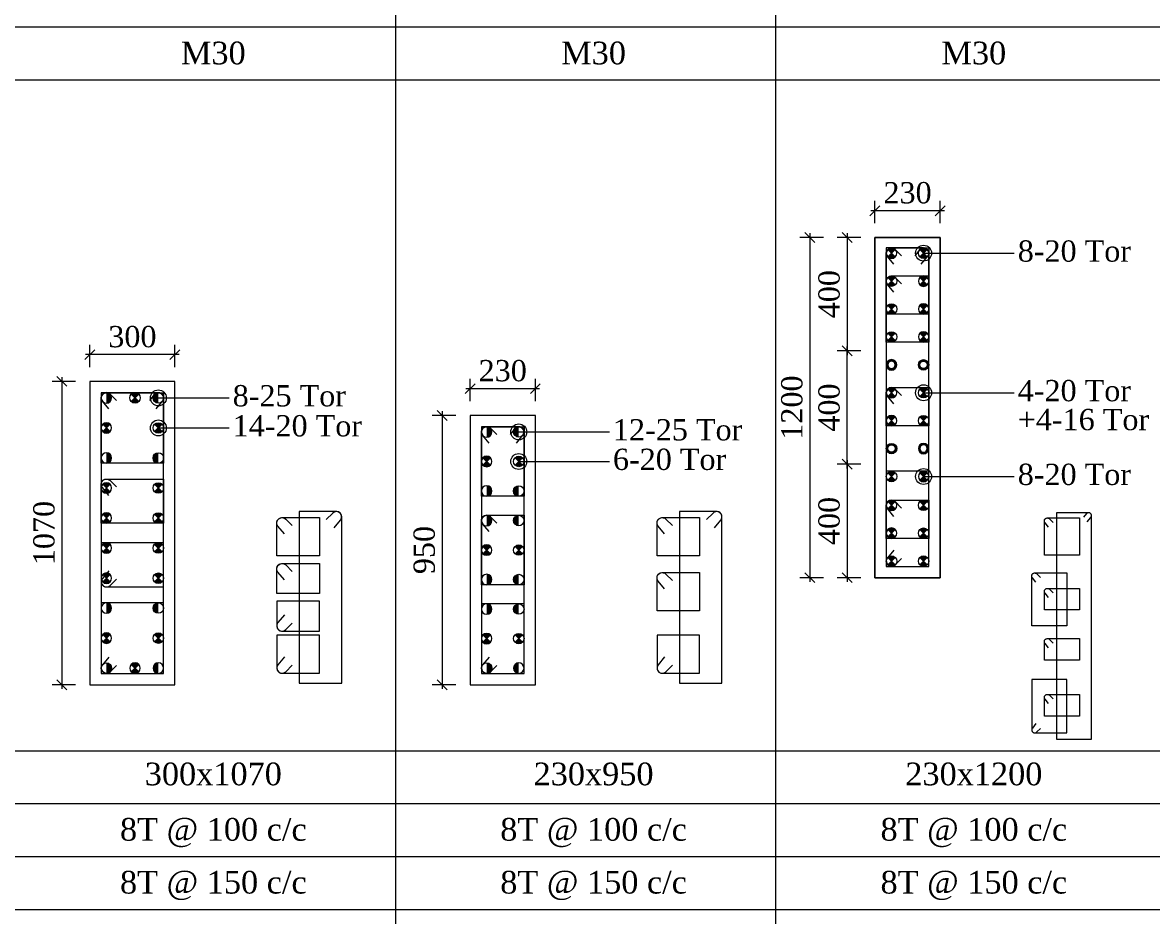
# Model space of a CAD drawing. Header units: metres. Extents: x 95882 to 260884, y 3603 to 81317.
# Drawn here: x 191392 to 195375, y 22956 to 26108 of the extents above; entities that cross this region are included whole.
import ezdxf
from ezdxf.enums import TextEntityAlignment as Align

# ---------------------------------------------------------------- set-up
doc = ezdxf.new("R2010")
doc.units = ezdxf.units.M
doc.header["$LTSCALE"] = 0.05
doc.header["$MEASUREMENT"] = 0
doc.header["$PDMODE"] = 34
doc.header["$PDSIZE"] = -2.5
doc.layers.get('0').update_dxf_attribs({"linetype": 'CONTINUOUS', "lineweight": 0})
doc.layers.get('DEFPOINTS').update_dxf_attribs({"linetype": 'CONTINUOUS'})
for name, color, linetype, lineweight in [('S-DIM-R', 7, 'CONTINUOUS', 9), ('S-SECTION', 5, 'CONTINUOUS', 5), ('S-SECTION MARK', 124, 'CONTINUOUS', 0), ('S-SHEET', 251, 'CONTINUOUS', 0), ('S-STEEL COL_DIA', 1, 'CONTINUOUS', 9), ('S-STEEL RING', 1, 'CONTINUOUS', 9), ('S-TEXT', 7, 'CONTINUOUS', 0), ('S-TEXT COL SIZE', 7, 'CONTINUOUS', 15), ('S-TEXT MIX', 1, 'CONTINUOUS', 15), ('S-TEXT RINGS', 7, 'CONTINUOUS', 15)]:
    doc.layers.add(name, color=color, linetype=linetype, lineweight=lineweight)
doc.styles.add('AAPL-ADRESS tahoma', font='tahoma.ttf')
doc.styles.add('S-ROMANS', font='times.ttf')
doc.styles.get("Standard").update_dxf_attribs({"font": 'times.ttf'})
doc.styles.add('TEXT', font='times.ttf')
doc.dimstyles.new('75mm', dxfattribs={"dimscale": 140, "dimtxt": 1, "dimasz": 0.35, "dimexe": 0.5, "dimexo": 1, "dimgap": 0.01, "dimtad": 0, "dimdec": 0, "dimzin": 12, "dimdsep": 46, "dimtxsty": 'AAPL-ADRESS tahoma', "dimblk": 'OBLIQUE', "dimcen": 0.35, "dimdle": 0.01, "dimse1": 1, "dimse2": 1, "dimclrd": 256, "dimclre": 256, "dimclrt": 256, "dimadec": 0, "dimazin": 3, "dimtfac": 1, "dimtdec": 0, "dimtmove": 1, "dimatfit": 3, "dimldrblk": 'DOTSMALL', "dimfxl": 1, "dimtolj": 1, "dimtzin": 0, "dimarcsym": 1})
doc.dimstyles.new('S_DIM', dxfattribs={"dimtxt": 75, "dimasz": 35, "dimexe": 35, "dimexo": 50, "dimgap": 25, "dimtad": 1, "dimdec": 0, "dimzin": 0, "dimdsep": 46, "dimtxsty": 'Standard', "dimblk": 'OBLIQUE', "dimcen": 0.09, "dimdle": 15, "dimclrd": 256, "dimclre": 256, "dimclrt": 256, "dimadec": 0, "dimazin": 0, "dimtfac": 1, "dimtdec": 0, "dimtofl": 0, "dimtmove": 0, "dimatfit": 3, "dimfxl": 1, "dimtolj": 1, "dimtzin": 0, "dimlwd": -1, "dimlwe": -1, "dimarcsym": 0})

# ---------------------------------------------------------------- blocks, each defined once
blk = doc.blocks.new('_Oblique')
at = {"color": 0, "linetype": 'ByBlock', "lineweight": -2}
blk.add_line((-0.5, -0.5), (0.5, 0.5), dxfattribs=at)
blk = doc.blocks.new('*D534')
at = {"layer": 'DEFPOINTS', "color": 0, "transparency": 16777216}
for p in [(192969.6, 24722.9, -0.1), (192871.3, 23772.9), (192969.6, 23772.9, -0.1)]:
    blk.add_point(p, dxfattribs=at)
at = {"layer": 'S-DIM-R', "transparency": 16777216}
for p, q in [((192871.3, 24737.9), (192871.3, 23757.9)), ((192919.6, 24722.9), (192836.3, 24722.9)), ((192919.6, 23772.9), (192836.3, 23772.9))]:
    blk.add_line(p, q, dxfattribs=at)
at = {"layer": 'S-DIM-R', "transparency": 16777216, "xscale": 35, "yscale": 35, "zscale": 35}
for p, rotation in [((192871.3, 24722.9), 90), ((192871.3, 23772.9), 270)]:
    blk.add_blockref('_Oblique', p, dxfattribs=dict(at, rotation=rotation))
at = {"layer": 'S-DIM-R', "transparency": 16777216, "insert": (192808.1, 24247.9), "char_height": 75, "attachment_point": 5, "rotation": 90}
blk.add_mtext('\\A1;950', dxfattribs=at)
blk = doc.blocks.new('*D535')
at = {"layer": 'DEFPOINTS', "color": 0, "transparency": 16777216}
for p in [(192969.6, 24817.1), (192969.6, 24722.9, 0), (193199.6, 24722.9, 0)]:
    blk.add_point(p, dxfattribs=at)
at = {"layer": 'S-DIM-R', "transparency": 16777216}
for p, q in [((193214.6, 24817.1), (192954.6, 24817.1)), ((192969.6, 24772.9), (192969.6, 24852.1)), ((193199.6, 24772.9), (193199.6, 24852.1))]:
    blk.add_line(p, q, dxfattribs=at)
at = {"layer": 'S-DIM-R', "transparency": 16777216, "xscale": 35, "yscale": 35, "zscale": 35, "rotation": 180}
blk.add_blockref('_Oblique', (192969.6, 24817.1), dxfattribs=at)
at = {"layer": 'S-DIM-R', "transparency": 16777216, "xscale": 35, "yscale": 35, "zscale": 35}
blk.add_blockref('_Oblique', (193199.6, 24817.1), dxfattribs=at)
at = {"layer": 'S-DIM-R', "transparency": 16777216, "insert": (193084.6, 24880.2), "char_height": 75, "attachment_point": 5}
blk.add_mtext('\\A1;230', dxfattribs=at)
blk = doc.blocks.new('*U6')
at = {"layer": 'S-STEEL COL_DIA'}
h = blk.add_hatch(color=256, dxfattribs=at)
h.dxf.hatch_style = 1
h.paths.add_polyline_path([(0, 18.5, 0.414214), (-18.5, 0, 0.414214), (0, -18.5)])
at = {"layer": 'S-STEEL COL_DIA', "lineweight": 5}
blk.add_circle((0, 0), 18.5, dxfattribs=at)
blk = doc.blocks.new('*U4')
at = {"layer": 'S-STEEL COL_DIA'}
h = blk.add_hatch(color=256, dxfattribs=at)
h.dxf.hatch_style = 1
h.paths.add_polyline_path([(0, 0), (0, -18.5, 0.198912), (13, -13)])
h.paths.add_polyline_path([(0, 0), (-13, -13, 0.198912), (0, -18.5)])
h.paths.add_polyline_path([(0, 18.5, 0.198912), (-13, 13), (0, 0)])
h.paths.add_polyline_path([(13, 13, 0.198912), (0, 18.5), (0, 0)])
at = {"layer": 'S-STEEL COL_DIA', "lineweight": 5}
for p, q in [((-13, 13), (13, -13)), ((13, 13), (-13, -13))]:
    blk.add_line(p, q, dxfattribs=at)
blk.add_circle((0, 0), 18.5, dxfattribs=at)
blk = doc.blocks.new('*D536')
at = {"layer": 'DEFPOINTS', "color": 0, "transparency": 16777216}
for p in [(194396.8, 24550.4, -0.1), (194298.5, 24150.4), (194396.8, 24150.4, -0.1)]:
    blk.add_point(p, dxfattribs=at)
at = {"layer": 'S-DIM-R', "transparency": 16777216}
for p, q in [((194346.8, 24550.4), (194263.5, 24550.4)), ((194298.5, 24565.4), (194298.5, 24135.4)), ((194346.8, 24150.4), (194263.5, 24150.4))]:
    blk.add_line(p, q, dxfattribs=at)
at = {"layer": 'S-DIM-R', "transparency": 16777216, "xscale": 35, "yscale": 35, "zscale": 35}
for p, rotation in [((194298.5, 24550.4), 90), ((194298.5, 24150.4), 270)]:
    blk.add_blockref('_Oblique', p, dxfattribs=dict(at, rotation=rotation))
at = {"layer": 'S-DIM-R', "transparency": 16777216, "insert": (194235.4, 24350.4), "char_height": 75, "attachment_point": 5, "rotation": 90}
blk.add_mtext('\\A1;400', dxfattribs=at)
blk = doc.blocks.new('*D537')
at = {"layer": 'DEFPOINTS', "color": 0, "transparency": 16777216}
for p in [(194396.8, 25444.5), (194396.8, 25350.4, 0), (194626.8, 25350.4, 0)]:
    blk.add_point(p, dxfattribs=at)
at = {"layer": 'S-DIM-R', "transparency": 16777216}
for p, q in [((194396.8, 25400.4), (194396.8, 25479.5)), ((194626.8, 25400.4), (194626.8, 25479.5)), ((194641.8, 25444.5), (194381.8, 25444.5))]:
    blk.add_line(p, q, dxfattribs=at)
at = {"layer": 'S-DIM-R', "transparency": 16777216, "xscale": 35, "yscale": 35, "zscale": 35, "rotation": 180}
blk.add_blockref('_Oblique', (194396.8, 25444.5), dxfattribs=at)
at = {"layer": 'S-DIM-R', "transparency": 16777216, "xscale": 35, "yscale": 35, "zscale": 35}
blk.add_blockref('_Oblique', (194626.8, 25444.5), dxfattribs=at)
at = {"layer": 'S-DIM-R', "transparency": 16777216, "insert": (194511.8, 25507.7), "char_height": 75, "attachment_point": 5}
blk.add_mtext('\\A1;230', dxfattribs=at)
blk = doc.blocks.new('*U5')
at = {"layer": 'S-STEEL COL_DIA'}
h = blk.add_hatch(color=256, dxfattribs=at)
h.dxf.hatch_style = 1
h.paths.add_polyline_path([(-18.5, 0, 1), (18.5, 0, 1)])
h.paths.add_polyline_path([(13, 0, -1), (-13, 0, -1)], flags=16)
at = {"layer": 'S-STEEL COL_DIA', "lineweight": 5}
for radius in [18.5, 13]:
    blk.add_circle((0, 0), radius, dxfattribs=at)
blk = doc.blocks.new('*D544')
at = {"layer": 'DEFPOINTS', "color": 0, "transparency": 16777216}
for p in [(194265.6, 25350.4, -0.1), (194167.4, 24150.4), (194265.6, 24150.4, -0.1)]:
    blk.add_point(p, dxfattribs=at)
at = {"layer": 'S-DIM-R', "transparency": 16777216}
for p, q in [((194215.6, 25350.4), (194132.4, 25350.4)), ((194167.4, 25365.4), (194167.4, 24135.4)), ((194215.6, 24150.4), (194132.4, 24150.4))]:
    blk.add_line(p, q, dxfattribs=at)
at = {"layer": 'S-DIM-R', "transparency": 16777216, "xscale": 35, "yscale": 35, "zscale": 35}
for p, rotation in [((194167.4, 25350.4), 90), ((194167.4, 24150.4), 270)]:
    blk.add_blockref('_Oblique', p, dxfattribs=dict(at, rotation=rotation))
at = {"layer": 'S-DIM-R', "transparency": 16777216, "insert": (194104.2, 24750.4), "char_height": 75, "attachment_point": 5, "rotation": 90}
blk.add_mtext('\\A1;1200', dxfattribs=at)
blk = doc.blocks.new('*D545')
at = {"layer": 'DEFPOINTS', "color": 0, "transparency": 16777216}
for p in [(194298.5, 24950.4), (194396.8, 24950.4, -0.1), (194396.8, 24550.4, -0.1)]:
    blk.add_point(p, dxfattribs=at)
at = {"layer": 'S-DIM-R', "transparency": 16777216}
for p, q in [((194346.8, 24950.4), (194263.5, 24950.4)), ((194298.5, 24535.4), (194298.5, 24965.4)), ((194346.8, 24550.4), (194263.5, 24550.4))]:
    blk.add_line(p, q, dxfattribs=at)
at = {"layer": 'S-DIM-R', "transparency": 16777216, "xscale": 35, "yscale": 35, "zscale": 35}
for p, rotation in [((194298.5, 24950.4), 90), ((194298.5, 24550.4), 270)]:
    blk.add_blockref('_Oblique', p, dxfattribs=dict(at, rotation=rotation))
at = {"layer": 'S-DIM-R', "transparency": 16777216, "insert": (194235.4, 24750.4), "char_height": 75, "attachment_point": 5, "rotation": 90}
blk.add_mtext('\\A1;400', dxfattribs=at)
blk = doc.blocks.new('*D546')
at = {"layer": 'DEFPOINTS', "color": 0, "transparency": 16777216}
for p in [(194396.8, 25350.4, -0.1), (194298.5, 24950.4), (194396.8, 24950.4, -0.1)]:
    blk.add_point(p, dxfattribs=at)
at = {"layer": 'S-DIM-R', "transparency": 16777216}
for p, q in [((194346.8, 25350.4), (194263.5, 25350.4)), ((194298.5, 25365.4), (194298.5, 24935.4)), ((194346.8, 24950.4), (194263.5, 24950.4))]:
    blk.add_line(p, q, dxfattribs=at)
at = {"layer": 'S-DIM-R', "transparency": 16777216, "xscale": 35, "yscale": 35, "zscale": 35}
for p, rotation in [((194298.5, 25350.4), 90), ((194298.5, 24950.4), 270)]:
    blk.add_blockref('_Oblique', p, dxfattribs=dict(at, rotation=rotation))
at = {"layer": 'S-DIM-R', "transparency": 16777216, "insert": (194235.4, 25150.4), "char_height": 75, "attachment_point": 5, "rotation": 90}
blk.add_mtext('\\A1;400', dxfattribs=at)
blk = doc.blocks.new('*D543')
at = {"layer": 'DEFPOINTS', "color": 0, "transparency": 16777216}
for p in [(191629, 24937.1), (191629, 24842.9, 0), (191929, 24842.9, 0)]:
    blk.add_point(p, dxfattribs=at)
at = {"layer": 'S-DIM-R', "transparency": 16777216}
for p, q in [((191944, 24937.1), (191614, 24937.1)), ((191629, 24892.9), (191629, 24972.1)), ((191929, 24892.9), (191929, 24972.1))]:
    blk.add_line(p, q, dxfattribs=at)
at = {"layer": 'S-DIM-R', "transparency": 16777216, "xscale": 35, "yscale": 35, "zscale": 35, "rotation": 180}
blk.add_blockref('_Oblique', (191629, 24937.1), dxfattribs=at)
at = {"layer": 'S-DIM-R', "transparency": 16777216, "xscale": 35, "yscale": 35, "zscale": 35}
blk.add_blockref('_Oblique', (191929, 24937.1), dxfattribs=at)
at = {"layer": 'S-DIM-R', "transparency": 16777216, "insert": (191779, 25000.2), "char_height": 75, "attachment_point": 5}
blk.add_mtext('\\A1;300', dxfattribs=at)
blk = doc.blocks.new('*D549')
at = {"layer": 'DEFPOINTS', "color": 0, "transparency": 16777216}
for p in [(191629, 24842.9, -0.1), (191530.7, 23772.9), (191629, 23772.9, -0.1)]:
    blk.add_point(p, dxfattribs=at)
at = {"layer": 'S-DIM-R', "transparency": 16777216}
for p, q in [((191530.7, 24857.9), (191530.7, 23757.9)), ((191579, 24842.9), (191495.7, 24842.9)), ((191579, 23772.9), (191495.7, 23772.9))]:
    blk.add_line(p, q, dxfattribs=at)
at = {"layer": 'S-DIM-R', "transparency": 16777216, "xscale": 35, "yscale": 35, "zscale": 35}
for p, rotation in [((191530.7, 24842.9), 90), ((191530.7, 23772.9), 270)]:
    blk.add_blockref('_Oblique', p, dxfattribs=dict(at, rotation=rotation))
at = {"layer": 'S-DIM-R', "transparency": 16777216, "insert": (191467.5, 24307.9), "char_height": 75, "attachment_point": 5, "rotation": 90}
blk.add_mtext('\\A1;1070', dxfattribs=at)

msp = doc.modelspace()

# ---------------------------------------------------------------- linework, layer by layer
at = {"layer": 'S-SECTION'}
for points, elevation in [([(194396.8, 24150.4), (194626.8, 24150.4), (194626.8, 25350.4), (194396.8, 25350.4)], 0.1), ([(194396.8, 24150.4), (194626.8, 24150.4), (194626.8, 25350.4), (194396.8, 25350.4)], 0.1), ([(194626.8, 24150.4), (194396.8, 24150.4), (194396.8, 25350.4), (194626.8, 25350.4)], 0.1), ([(191629, 23772.9), (191929, 23772.9), (191929, 24842.9), (191629, 24842.9)], 0), ([(192969.6, 23772.9), (193199.6, 23772.9), (193199.6, 24722.9), (192969.6, 24722.9)], 0.2)]:
    msp.add_lwpolyline(points, close=True, dxfattribs=dict(at, elevation=elevation))
at = {"layer": 'S-SHEET'}
for p, q in [((192706.1, 49003.5, 0.2), (192706.1, 9408.8, 0.2)), ((192706.1, 49003.5, 0.2), (192706.1, 9408.8, 0.2)), ((192706.1, 49003.5, 0.2), (192706.1, 9408.8, 0.2)), ((192706.1, 49003.5, 0.2), (192706.1, 9408.8, 0.2)), ((192706.1, 49003.5, 0.3), (192706.1, 9408.8, 0.2)), ((192706.1, 49003.5, 0.3), (192706.1, 9408.8, 0.2)), ((192706.1, 49003.5, 0.3), (192706.1, 9408.8, 0.2)), ((192706.1, 49003.5, 0.3), (192706.1, 9408.8, 0.2)), ((192706.1, 49003.5, 0.3), (192706.1, 9408.8, 0.2)), ((192706.1, 49003.5, 0.3), (192706.1, 9408.8, 0.2)), ((192706.1, 49003.5, 0.3), (192706.1, 9408.8, 0.2)), ((192706.1, 49003.5, 0.3), (192706.1, 9408.8, 0.2)), ((192706.1, 49003.5, 0.3), (192706.1, 9408.8, 0.2)), ((192706.1, 49003.5, 0.3), (192706.1, 9408.8, 0.2)), ((192706.1, 49003.5, 0.3), (192706.1, 9408.8, 0.2)), ((194046.7, 49003.5, 0.3), (194046.7, 9408.8, 0.2)), ((194046.7, 49003.5, 0.3), (194046.7, 9408.8, 0.2)), ((194046.7, 49003.5, 0.3), (194046.7, 9408.8, 0.2)), ((194046.7, 49003.5, 0.3), (194046.7, 9408.8, 0.2)), ((194046.7, 49003.5, 0.4), (194046.7, 9408.8, 0.3)), ((194046.7, 49003.5, 0.4), (194046.7, 9408.8, 0.3)), ((194046.7, 49003.5, 0.4), (194046.7, 9408.8, 0.3)), ((194046.7, 49003.5, 0.4), (194046.7, 9408.8, 0.3)), ((194046.7, 49003.5, 0.4), (194046.7, 9408.8, 0.3)), ((194046.7, 49003.5, 0.4), (194046.7, 9408.8, 0.3)), ((194046.7, 49003.5, 0.4), (194046.7, 9408.8, 0.3)), ((194046.7, 49003.5, 0.4), (194046.7, 9408.8, 0.3)), ((194046.7, 49003.5, 0.4), (194046.7, 9408.8, 0.3)), ((194046.7, 49003.5, 0.4), (194046.7, 9408.8, 0.3)), ((194046.7, 49003.5, 0.4), (194046.7, 9408.8, 0.3)), ((177084.5, 26093.2, 0), (198068.5, 26093.2, -0.1)), ((177084.5, 23540, 0), (198068.5, 23540, -0.1)), ((177084.5, 23353.9, 0), (198068.5, 23353.9, -0.1)), ((177084.5, 23353.9, 0), (198068.5, 23353.9, -0.1)), ((177084.5, 23166.8, 0), (198068.5, 23166.8, -0.1)), ((177691.8, 22980.2, 0), (198068.5, 22980.2, -0.1))]:
    msp.add_line(p, q, dxfattribs=at)
at = {"layer": 'S-SHEET', "color": 0}
msp.add_line((177084.5, 25906.6, 0), (198068.5, 25906.6, -0.1), dxfattribs=at)
at = {"layer": 'S-STEEL RING'}
for points, elevation in [([(194560.1, 25255.9), (194582.6, 25283.3, 0.633211), (194568.3, 25313.4), (194436.8, 25313.4), (194436.8, 24190.4), (194586.8, 24190.4), (194586.8, 25295, 0.666768), (194555.3, 25308.1), (194537.5, 25285.4)], 0.1), ([(191862.4, 24745.4), (191884.8, 24772.8, 0.633211), (191870.5, 24802.9), (191669, 24802.9), (191669, 23812.9), (191889, 23812.9), (191889, 24784.5, 0.666768), (191857.5, 24797.6), (191839.7, 24774.9)], 0), ([(193133, 24625.4), (193155.4, 24652.8, 0.633211), (193141.1, 24682.9), (193009.6, 24682.9), (193009.6, 23812.9), (193159.6, 23812.9), (193159.6, 24664.5, 0.666768), (193128.1, 24677.6), (193110.3, 24654.9)], 0.2), ([(192490.2, 24326.1), (192512.6, 24353.4, 0.633211), (192498.4, 24383.6), (192366.8, 24383.6), (192366.8, 23778.8), (192516.8, 23778.8), (192516.8, 24365.1, 0.666768), (192485.4, 24378.2), (192462.5, 24355.6)], 0.1), ([(192490.2, 24326.1), (192512.6, 24353.4, 0.633211), (192498.4, 24383.6), (192366.8, 24383.6), (192366.8, 23778.8), (192516.8, 23778.8), (192516.8, 24365.1, 0.666768), (192485.4, 24378.2), (192462.5, 24355.6)], 0.2), ([(193830.8, 24326.1), (193853.2, 24353.4, 0.633211), (193839, 24383.6), (193707.4, 24383.6), (193707.4, 23778.8), (193857.4, 23778.8), (193857.4, 24365.1, 0.666768), (193826, 24378.2), (193803.1, 24355.6)], 0.2), ([(193830.8, 24326.1), (193853.2, 24353.4, 0.633211), (193839, 24383.6), (193707.4, 24383.6), (193707.4, 23778.8), (193857.4, 23778.8), (193857.4, 24365.1, 0.666768), (193826, 24378.2), (193803.1, 24355.6)], 0.3), ([(195145.3, 24347.3), (195157.9, 24362.7, 0.633211), (195149.9, 24379.6), (195036.5, 24379.6), (195036.5, 23580.9), (195160.3, 23580.9), (195160.3, 24369.2, 0.666768), (195142.6, 24376.6), (195132.6, 24363.9)], 0), ([(195145.3, 24347.3), (195157.9, 24362.7, 0.633211), (195149.9, 24379.6), (195036.5, 24379.6), (195036.5, 23580.9), (195160.3, 23580.9), (195160.3, 24369.2, 0.666768), (195142.6, 24376.6), (195132.6, 24363.9)], 0)]:
    msp.add_lwpolyline(points, format="xyb", dxfattribs=dict(at, elevation=elevation))
at = {"layer": 'S-STEEL RING', "color": 4}
for points, elevation in [([(194463.4, 25255.9), (194441, 25283.3, -0.633211), (194455.2, 25313.4), (194586.8, 25313.4), (194586.8, 24981.1), (194436.8, 24981.1), (194436.8, 25295, -0.666768), (194468.2, 25308.1), (194491, 25285.4)], 0.1), ([(194463.4, 24247.9), (194441, 24220.5, 0.633211), (194455.2, 24190.4), (194586.8, 24190.4), (194586.8, 24525.7), (194436.8, 24525.7), (194436.8, 24208.8, 0.666768), (194468.2, 24195.7), (194491, 24218.3)], 0.1), ([(194964.5, 24134.7), (194951.9, 24150.1, -0.633211), (194959.9, 24167.1), (195073.3, 24167.1), (195073.3, 23980.1), (194949.6, 23980.1), (194949.6, 24156.7, -0.666768), (194967.2, 24164), (194980.1, 24151.3)], 0), ([(194964.5, 23635.6), (194951.9, 23620.2, 0.633211), (194959.9, 23603.2), (195073.3, 23603.2), (195073.3, 23791.8), (194949.6, 23791.8), (194949.6, 23613.6, 0.666768), (194967.2, 23606.2), (194980.1, 23619)], 0)]:
    msp.add_lwpolyline(points, format="xyb", dxfattribs=dict(at, elevation=elevation))
at = {"layer": 'S-STEEL RING', "color": 3}
for points, elevation in [([(194463.4, 25157.4), (194441, 25184.8, -0.633211), (194455.2, 25215), (194586.8, 25215), (194586.8, 25079.6), (194436.8, 25079.6), (194436.8, 25196.5, -0.666768), (194468.2, 25209.6), (194491, 25187)], 0.1), ([(194463.4, 24763.6), (194441, 24791, -0.633211), (194455.2, 24821.1), (194586.8, 24821.1), (194586.8, 24685.7), (194436.8, 24685.7), (194436.8, 24802.7, -0.666768), (194468.2, 24815.8), (194491, 24793.1)], 0.1), ([(191695.6, 24745.4), (191673.2, 24772.8, -0.633211), (191687.4, 24802.9), (191889, 24802.9), (191889, 24554), (191669, 24554), (191669, 24784.5, -0.666768), (191700.4, 24797.6), (191723.3, 24774.9)], 0), ([(193036.2, 24625.4), (193013.8, 24652.8, -0.633211), (193028, 24682.9), (193159.6, 24682.9), (193159.6, 24437.5), (193009.6, 24437.5), (193009.6, 24664.5, -0.666768), (193041, 24677.6), (193063.9, 24654.9)], 0.2), ([(194463.4, 24366.7), (194441, 24394, -0.633211), (194455.2, 24424.2), (194586.8, 24424.2), (194586.8, 24288.8), (194436.8, 24288.8), (194436.8, 24405.7, -0.666768), (194468.2, 24418.8), (194491, 24396.2)], 0.1), ([(192314.7, 24304.7), (192292.3, 24332.1, -0.633211), (192306.6, 24362.2), (192438.1, 24362.2), (192438.1, 24227.7), (192288.1, 24227.7), (192288.1, 24343.8, -0.666768), (192319.5, 24356.9), (192342.4, 24334.2)], 0.1), ([(193036.2, 24313), (193013.8, 24340.4, -0.633211), (193028, 24370.5), (193159.6, 24370.5), (193159.6, 24125.1), (193009.6, 24125.1), (193009.6, 24352.1, -0.666768), (193041, 24365.2), (193063.9, 24342.5)], 0.2), ([(193655.3, 24304.7), (193632.9, 24332.1, -0.633211), (193647.1, 24362.2), (193778.7, 24362.2), (193778.7, 24227.7), (193628.7, 24227.7), (193628.7, 24343.8, -0.666768), (193660.1, 24356.9), (193683, 24334.2)], 0.2), ([(195009.1, 24328.7), (194996.5, 24344.1, -0.633211), (195004.5, 24361.1), (195117.9, 24361.1), (195117.9, 24229.4), (194994.2, 24229.4), (194994.2, 24350.7, -0.666768), (195011.8, 24358.1), (195024.7, 24345.3)], 0), ([(192314.7, 24143.1), (192292.3, 24170.4, -0.633211), (192306.6, 24200.6), (192438.1, 24200.6), (192438.1, 24094.6), (192288.1, 24094.6), (192288.1, 24182.1, -0.666768), (192319.5, 24195.2), (192342.4, 24172.6)], 0.1), ([(193655.3, 24111), (193632.9, 24138.3, -0.633211), (193647.1, 24168.5), (193778.7, 24168.5), (193778.7, 24034), (193628.7, 24034), (193628.7, 24150, -0.666768), (193660.1, 24163.1), (193683, 24140.5)], 0.2), ([(195009.1, 24080.4), (194996.5, 24095.8, -0.633211), (195004.5, 24112.8), (195117.9, 24112.8), (195117.9, 24036.6), (194994.2, 24036.6), (194994.2, 24102.4, -0.666768), (195011.8, 24109.7), (195024.7, 24097)], 0), ([(191695.6, 23870.4), (191673.2, 23843.1, 0.633211), (191687.4, 23812.9), (191889, 23812.9), (191889, 24061.9), (191669, 24061.9), (191669, 23831.4, 0.666768), (191700.4, 23818.3), (191723.3, 23840.9)], 0), ([(192314.7, 24019.3), (192292.3, 23992, 0.633211), (192306.6, 23961.8), (192438.1, 23961.8), (192438.1, 24067.8), (192288.1, 24067.8), (192288.1, 23980.3, 0.666768), (192319.5, 23967.2), (192342.4, 23989.8)], 0.1), ([(193036.2, 23870.4), (193013.8, 23843.1, 0.633211), (193028, 23812.9), (193159.6, 23812.9), (193159.6, 24058.3), (193009.6, 24058.3), (193009.6, 23831.4, 0.666768), (193041, 23818.3), (193063.9, 23840.9)], 0.2), ([(192314.7, 23870.9), (192292.3, 23843.6, 0.633211), (192306.6, 23813.4), (192438.1, 23813.4), (192438.1, 23947.9), (192288.1, 23947.9), (192288.1, 23831.9, 0.666768), (192319.5, 23818.8), (192342.4, 23841.4)], 0.1), ([(193655.3, 23870.9), (193632.9, 23843.6, 0.633211), (193647.1, 23813.4), (193778.7, 23813.4), (193778.7, 23947.9), (193628.7, 23947.9), (193628.7, 23831.9, 0.666768), (193660.1, 23818.8), (193683, 23841.4)], 0.2), ([(195009.1, 23903.3), (194996.5, 23918.7, -0.633211), (195004.5, 23935.7), (195117.9, 23935.7), (195117.9, 23859.5), (194994.2, 23859.5), (194994.2, 23925.3, -0.666768), (195011.8, 23932.7), (195024.7, 23919.9)], 0), ([(195009.1, 23706.3), (194996.5, 23721.7, -0.633211), (195004.5, 23738.7), (195117.9, 23738.7), (195117.9, 23662.5), (194994.2, 23662.5), (194994.2, 23728.3, -0.666768), (195011.8, 23735.7), (195024.7, 23722.9)], 0)]:
    msp.add_lwpolyline(points, format="xyb", dxfattribs=dict(at, elevation=elevation))
for points in [[(191695.6, 24440.7), (191673.2, 24468.1, -0.633211), (191687.4, 24498.3), (191889, 24498.3), (191889, 24342.4), (191669, 24342.4), (191669, 24479.8, -0.666768), (191700.4, 24492.9), (191723.3, 24470.3)], [(191695.6, 24175.1), (191673.2, 24147.8, 0.633211), (191687.4, 24117.6), (191889, 24117.6), (191889, 24273.4), (191669, 24273.4), (191669, 24136.1, 0.666768), (191700.4, 24123), (191723.3, 24145.6)]]:
    msp.add_lwpolyline(points, format="xyb", dxfattribs=at)

# ---------------------------------------------------------------- block references
at = {"layer": 'S-STEEL COL_DIA', "xscale": -1}
for name, p in [('*U4', (194455.2, 25295, 0.1)), ('*U5', (194455.2, 24901.1, 0.1)), ('*U4', (194455.2, 24802.7, 0.1)), ('*U6', (191687.4, 24784.5, 0)), ('*U4', (191687.4, 24678.6)), ('*U4', (194455.2, 24704.2, 0.1)), ('*U6', (193028, 24664.5, 0.2)), ('*U6', (191687.4, 24572.7)), ('*U4', (193028, 24560.3, 0.2)), ('*U4', (191687.4, 24466.8)), ('*U6', (193028, 24456.2, 0.2)), ('*U4', (194455.2, 24405.7, 0.1)), ('*U4', (191687.4, 24360.9)), ('*U6', (193028, 24352.1, 0.2)), ('*U4', (194455.2, 24307.3, 0.1)), ('*U4', (191687.4, 24255)), ('*U4', (193028, 24247.9, 0.2)), ('*U4', (191687.4, 24148.6)), ('*U6', (193028, 24143.8, 0.2)), ('*U6', (191687.4, 24043.2)), ('*U6', (193028, 24039.7, 0.2)), ('*U4', (191687.4, 23937.3)), ('*U4', (193028, 23935.5, 0.2))]:
    msp.add_blockref(name, p, dxfattribs=at)
at = {"layer": 'S-STEEL COL_DIA'}
for name, p in [('*U4', (194568.3, 25295, 0.1)), ('*U5', (194568.3, 24901.1, 0.1)), ('*U4', (194568.3, 24802.7, 0.1)), ('*U4', (191788.2, 24784.5, 0)), ('*U6', (191870.5, 24784.5, 0)), ('*U4', (191870.5, 24678.6)), ('*U4', (194568.3, 24704.2, 0.1)), ('*U6', (193141.1, 24664.5, 0.2)), ('*U6', (191870.5, 24572.7)), ('*U4', (193141.1, 24560.3, 0.2)), ('*U4', (191870.5, 24466.8)), ('*U6', (193141.1, 24456.2, 0.2)), ('*U4', (194568.3, 24405.7, 0.1)), ('*U4', (191870.5, 24360.9)), ('*U6', (193141.1, 24352.1, 0.2)), ('*U4', (194568.3, 24307.3, 0.1)), ('*U4', (191870.5, 24255)), ('*U4', (193141.1, 24247.9, 0.2)), ('*U4', (194568.3, 24208.8, 0.1)), ('*U4', (191870.5, 24148.6)), ('*U6', (193141.1, 24143.8, 0.2)), ('*U6', (191870.5, 24043.2)), ('*U6', (193141.1, 24039.7, 0.2)), ('*U4', (191870.5, 23937.3)), ('*U4', (193141.1, 23935.5, 0.2))]:
    msp.add_blockref(name, p, dxfattribs=at)
at = {"layer": 'S-STEEL COL_DIA', "rotation": 180}
for name, p in [('*U4', (194455.2, 25196.5, 0.1)), ('*U4', (194455.2, 25098, 0.1)), ('*U4', (194455.2, 24999.6, 0.1)), ('*U5', (194455.2, 24605.7, 0.1)), ('*U4', (194455.2, 24507.3, 0.1)), ('*U4', (194455.2, 24208.8, 0.1)), ('*U6', (191687.4, 23831.4, 0)), ('*U6', (193028, 23831.4, 0.2))]:
    msp.add_blockref(name, p, dxfattribs=at)
at = {"layer": 'S-STEEL COL_DIA', "xscale": -1, "rotation": 180}
for name, p in [('*U4', (194568.3, 25196.5, 0.1)), ('*U4', (194568.3, 25098, 0.1)), ('*U4', (194568.3, 24999.6, 0.1)), ('*U5', (194568.3, 24605.7, 0.1)), ('*U4', (194568.3, 24507.3, 0.1)), ('*U4', (191788.2, 23831.4, 0)), ('*U6', (191870.5, 23831.4, 0)), ('*U6', (193141.1, 23831.4, 0.2))]:
    msp.add_blockref(name, p, dxfattribs=at)

# ---------------------------------------------------------------- texts
at = {"layer": 'S-TEXT', "color": 7, "style": 'TEXT'}
for s, p in [('8-20 Tor ', (194900.2, 25265, 0.1)), ('8-25 Tor ', (192132.5, 24754.6, 0)), ('4-20 Tor ', (194900.2, 24772.7, 0.1)), ('+4-16 Tor ', (194900.2, 24670.7, 0.1)), ('14-20 Tor ', (192132.5, 24648.7, -0.1)), ('12-25 Tor ', (193473.1, 24634.6, 0.2)), ('6-20 Tor ', (193473.1, 24530.4, 0.2)), ('8-20 Tor ', (194900.2, 24477.3, 0.1))]:
    msp.add_text(s, height=75, dxfattribs=at).set_placement(p)
at = {"layer": 'S-TEXT COL SIZE', "color": 6, "style": 'S-ROMANS'}
msp.add_text('300x1070', height=80, dxfattribs=at).set_placement((192064.3, 23458.2, 0), align=Align.MIDDLE_CENTER)
at = {"layer": 'S-TEXT COL SIZE', "color": 5, "style": 'S-ROMANS'}
for s, p in [('230x950', (193404.9, 23458.2, 0.2)), ('230x1200', (194745.5, 23458.2, 0.2))]:
    msp.add_text(s, height=80, dxfattribs=at).set_placement(p, align=Align.MIDDLE_CENTER)
at = {"layer": 'S-TEXT MIX', "style": 'S-ROMANS'}
for p in [(192064.3, 26001.1, 0), (193404.9, 26001.1, 0.2), (194745.5, 26001.1, 0.2)]:
    msp.add_text('M30', height=80, dxfattribs=at).set_placement(p, align=Align.MIDDLE_CENTER)
at = {"layer": 'S-TEXT RINGS', "style": 'S-ROMANS'}
for s, p in [('8T @ 100 c/c', (192064.3, 23262.7, 0)), ('8T @ 100 c/c', (193404.9, 23262.7, 0.2)), ('8T @ 100 c/c', (194745.5, 23262.7, 0.2)), ('8T @ 150 c/c', (192064.3, 23076.3, 0)), ('8T @ 150 c/c', (193404.9, 23076.3, 0.2)), ('8T @ 150 c/c', (194745.5, 23076.3, 0.2))]:
    msp.add_text(s, height=80, dxfattribs=at).set_placement(p, align=Align.MIDDLE_CENTER)

# ---------------------------------------------------------------- dimensions: what is measured, and where the dimension line sits
at = {"layer": 'S-DIM-R'}
for base, p1, p2, picture, middle in [((194396.8, 25444.5, 0.1), (194626.8, 25350.4, 0.1), (194396.8, 25350.4, 0.1), '*D537', (194511.8, 25507.7, 0.1)), ((191629, 24937.1, 0), (191929, 24842.9, 0), (191629, 24842.9, 0), '*D543', (191779, 25000.2, 0)), ((192969.6, 24817.1, 0.2), (193199.6, 24722.9, 0.2), (192969.6, 24722.9, 0.2), '*D535', (193084.6, 24880.2, 0.2))]:
    dim = msp.add_linear_dim(base=base, p1=p1, p2=p2, dimstyle='S_DIM', dxfattribs=at)
    dim.commit()
    dim.dimension.update_dxf_attribs({"geometry": picture, "text_midpoint": middle})
for base, p1, p2, angle, picture, middle in [((194167.4, 24150.4, 0.2), (194265.6, 25350.4, 0.1), (194265.6, 24150.4, 0.1), 90, '*D544', (194104.2, 24750.4, 0.2)), ((194298.5, 24950.4, 0.2), (194396.8, 25350.4, 0.1), (194396.8, 24950.4, 0.1), 90, '*D546', (194235.4, 25150.4, 0.2)), ((194298.5, 24950.4, 0.2), (194396.8, 24550.4, 0.1), (194396.8, 24950.4, 0.1), 270, '*D545', (194235.4, 24750.4, 0.2)), ((191530.7, 23772.9, 0.1), (191629, 24842.9, 0), (191629, 23772.9, 0), 90, '*D549', (191467.5, 24307.9, 0.1)), ((192871.3, 23772.9, 0.3), (192969.6, 24722.9, 0.2), (192969.6, 23772.9, 0.2), 90, '*D534', (192808.1, 24247.9, 0.3)), ((194298.5, 24150.4, 0.2), (194396.8, 24550.4, 0.1), (194396.8, 24150.4, 0.1), 90, '*D536', (194235.4, 24350.4, 0.2))]:
    dim = msp.add_linear_dim(base=base, p1=p1, p2=p2, angle=angle, dimstyle='S_DIM', dxfattribs=at)
    dim.commit()
    dim.dimension.update_dxf_attribs({"geometry": picture, "text_midpoint": middle})

# ---------------------------------------------------------------- leaders
at = {"layer": 'S-SECTION MARK', "linetype": 'ByBlock'}
for points in [[(194568.3, 25295, 0.1), (194888, 25295, 0.1)], [(194568.3, 24802.7, 0.1), (194888, 24802.7, 0.1)], [(191870.5, 24784.5, 0), (192120.2, 24784.5, 0)], [(191870.5, 24678.6, 0), (192120.2, 24678.6, 0)], [(193141.1, 24664.5, 0.2), (193460.8, 24664.5, 0.2)], [(193141.1, 24560.3, 0.2), (193460.8, 24560.3, 0.2)], [(194568.3, 24507.3, 0.1), (194888, 24507.3, 0.1)]]:
    msp.add_leader(points, dimstyle='75mm', override={"dimasz": 0.4, "dimldrblk": 'Origin', "dimfxlon": 1, "dimlwd": 0}, dxfattribs=at)

doc.saveas('drawing.dxf')
